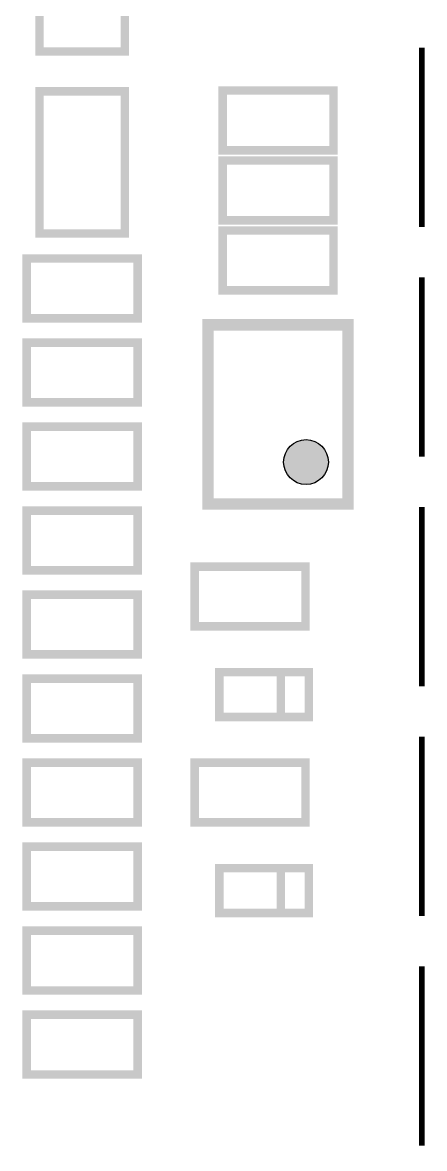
# Model space of a CAD drawing. Extents: x -18 to 363, y 0 to 182.
# Drawn here: x 92.87 to 100.05, y 44.5 to 64.61 of the extents above; entities that cross this region are included whole.
import ezdxf

# ---------------------------------------------------------------- set-up
doc = ezdxf.new("R2010")
doc.units = 0
doc.header["$MEASUREMENT"] = 0
doc.layers.add('ASSEMBLY_OUTLINES_TOP', color=181, linetype='CONTINUOUS')

msp = doc.modelspace()

# ---------------------------------------------------------------- hatches: boundary and pattern name
at = {"layer": 'ASSEMBLY_OUTLINES_TOP'}
h = msp.add_hatch(color=256, dxfattribs=at)
edge = h.paths.add_edge_path()
edge.add_arc((97.933, 56.759), 0.4, 0, 360)

# ---------------------------------------------------------------- linework, layer by layer
for points, const_width in [([(93.171, 64.089), (93.171, 66.629), (94.695, 66.629), (94.695, 64.089)], 0.1524), ([(93.171, 60.839), (93.171, 63.379), (94.695, 63.379), (94.695, 60.839)], 0.1524), ([(96.4424, 62.3256), (96.4424, 63.3924), (98.4236, 63.3924), (98.4236, 62.3256)], 0.1524), ([(96.4424, 61.0756), (96.4424, 62.1424), (98.4236, 62.1424), (98.4236, 61.0756)], 0.1524), ([(96.4424, 59.8256), (96.4424, 60.8924), (98.4236, 60.8924), (98.4236, 59.8256)], 0.1524), ([(92.9424, 59.3256), (92.9424, 60.3924), (94.9236, 60.3924), (94.9236, 59.3256)], 0.1524), ([(96.183, 56.009), (96.183, 59.209), (98.683, 59.209), (98.683, 56.009)], 0.203), ([(92.9424, 57.8256), (92.9424, 58.8924), (94.9236, 58.8924), (94.9236, 57.8256)], 0.1524), ([(92.9424, 56.3256), (92.9424, 57.3924), (94.9236, 57.3924), (94.9236, 56.3256)], 0.1524), ([(92.9424, 54.8256), (92.9424, 55.8924), (94.9236, 55.8924), (94.9236, 54.8256)], 0.1524), ([(95.9424, 53.8256), (95.9424, 54.8924), (97.9236, 54.8924), (97.9236, 53.8256)], 0.1524), ([(92.9424, 53.3256), (92.9424, 54.3924), (94.9236, 54.3924), (94.9236, 53.3256)], 0.1524), ([(96.383, 52.209), (96.383, 53.009), (97.983, 53.009), (97.983, 52.209)], 0.1524), ([(92.9424, 51.8256), (92.9424, 52.8924), (94.9236, 52.8924), (94.9236, 51.8256)], 0.1524), ([(92.9424, 50.3256), (92.9424, 51.3924), (94.9236, 51.3924), (94.9236, 50.3256)], 0.1524), ([(95.9424, 50.3256), (95.9424, 51.3924), (97.9236, 51.3924), (97.9236, 50.3256)], 0.1524), ([(92.9424, 48.8256), (92.9424, 49.8924), (94.9236, 49.8924), (94.9236, 48.8256)], 0.1524), ([(96.383, 48.709), (96.383, 49.509), (97.983, 49.509), (97.983, 48.709)], 0.1524), ([(92.9424, 47.3256), (92.9424, 48.3924), (94.9236, 48.3924), (94.9236, 47.3256)], 0.1524), ([(92.9424, 45.8256), (92.9424, 46.8924), (94.9236, 46.8924), (94.9236, 45.8256)], 0.1524)]:
    msp.add_lwpolyline(points, close=True, dxfattribs=dict(at, const_width=const_width))
for points, const_width in [([(100, 60.956), (100, 64.1564)], 0.1), ([(100, 56.8555), (100, 60.0559)], 0.1), ([(100, 52.755), (100, 55.9554)], 0.1), ([(97.483, 53.009), (97.483, 52.209)], 0.15), ([(100, 48.6545), (100, 51.8549)], 0.1), ([(97.483, 49.509), (97.483, 48.709)], 0.15), ([(100, 44.554), (100, 47.7544)], 0.1)]:
    msp.add_lwpolyline(points, dxfattribs=dict(at, const_width=const_width))
msp.add_circle((97.933, 56.759), 0.4, dxfattribs=at)

doc.saveas('drawing.dxf')
